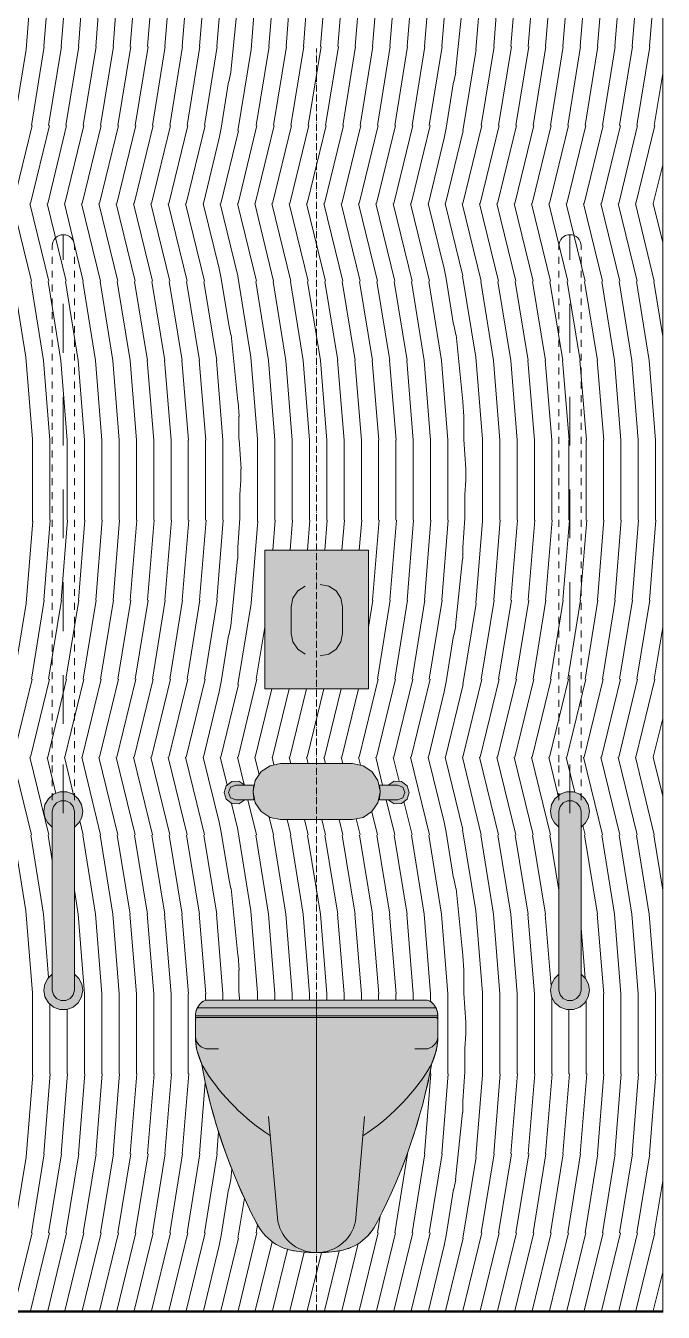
# Model space of a CAD drawing. Header units: millimetres. Extents: x -16902 to 7013, y -1363 to 4149.
# Drawn here: x -8221 to -7299, y -1 to 1858 of the extents above; entities that cross this region are included whole.
import ezdxf

# ---------------------------------------------------------------- set-up
doc = ezdxf.new("R2010")
doc.units = ezdxf.units.MM
doc.linetypes.add('ADSK_Осевая', pattern=[14, 10, -2, 0, -2])
for name, color, linetype, lineweight in [('_Осевая линия_', 7, 'ADSK_Осевая', 20), ('Линии', 7, 'Continuous', 9), ('Перекрытия', 7, 'Continuous', 20), ('Стены', 7, 'Continuous', 20), ('Тонкие линии', 7, 'Continuous', 20), ('Элементы узлов', 7, 'Continuous', 20)]:
    doc.layers.add(name, color=color, linetype=linetype, lineweight=lineweight)

msp = doc.modelspace()

# ---------------------------------------------------------------- hatches: boundary and pattern name
at = {"layer": 'Перекрытия', "lineweight": 9}
h = msp.add_hatch(dxfattribs=at)
h.set_pattern_fill('FP_7', color=256, style=0, pattern_type=2)
h.set_pattern_definition([(45, (-24165.03, 0), (-117.8655, 117.8655), []), (45, (-24086.45, 0), (-117.8655, 117.8655), [])])
h.paths.add_polyline_path([(-8272.7, -1.1), (-7299.5, -1.1), (-7299.5, 0), (-9246, 0), (-9246, -1.1), (-8300.3, -1.1)])
at = {"layer": 'Элементы узлов', "lineweight": 9, "true_color": 0xf5f5f5}
h = msp.add_hatch(dxfattribs=at)
h.set_pattern_fill('FP_13', style=0, pattern_type=2)
h.set_pattern_definition([(76.301, (-23890.027, 0), (325.00784, 1599.998), [97.008, -4020.106]), (78.518, (-23853.4, 175.55), (9e-05, 800.0002), [14.585, -1618.089]), (80.77, (-23864.3, 108.575), (325.00514, 2399.999), [67.852, -3984.616]), (78.518, (-23867.2, 94.28), (9e-05, 800.0002), [14.585, -1618.089]), (84.201, (-23850.5, 189.84), (-0.00284, 800.0003), [97.007, -3119.454]), (95.799, (-23840.03, 513.725), (-324.99073, 2400.00136), [97.007, -3119.454]), (101.482, (-23864.3, 691.42), (-325.0001, 799.9996), [14.585, -1618.089]), (99.23, (-23853.4, 624.45), (-325.00274, 1599.99933), [67.852, -3984.616]), (101.482, (-23850.5, 610.15), (-325.0001, 799.9996), [14.585, -1618.089]), (103.699, (-23867.2, 705.725), (-650.01175, 2399.99654), [97.007, -4020.106]), (76.301, (-23865.027, 0), (325.00784, 1599.998), [107.828, -4009.286]), (76.301, (-24090.027, 0), (325.00784, 1599.998), [115.658, -4001.456]), (76.301, (-24140.027, 0), (325.00784, 1599.998), [115.658, -4001.456]), (76.301, (-23965.027, 0), (325.00784, 1599.998), [115.658, -4001.456]), (76.301, (-23940.027, 0), (325.00784, 1599.998), [115.658, -4001.456]), (76.301, (-23990.027, 0), (325.00784, 1599.998), [115.658, -4001.456]), (76.301, (-23915.027, 0), (325.00784, 1599.998), [115.658, -4001.456]), (76.301, (-24115.027, 0), (325.00784, 1599.998), [115.658, -4001.456]), (76.301, (-24065.027, 0), (325.00784, 1599.998), [115.658, -4001.456]), (76.301, (-24015.027, 0), (325.00784, 1599.998), [115.658, -4001.456]), (76.301, (-24040.027, 0), (325.00784, 1599.998), [115.658, -4001.456]), (76.301, (-24165.027, 0), (325.00784, 1599.998), [115.658, -4001.456]), (80.77, (-23963.505, 112.575), (325.00514, 2399.999), [115.657, -3936.811]), (80.77, (-24013.504, 112.575), (325.00514, 2399.999), [115.657, -3936.811]), (80.77, (-24063.505, 112.575), (325.00514, 2399.999), [115.657, -3936.811]), (80.77, (-24038.505, 112.575), (325.00514, 2399.999), [115.657, -3936.811]), (80.77, (-23913.5, 112.575), (325.00514, 2399.999), [115.657, -3936.811]), (80.77, (-24088.504, 112.575), (325.00514, 2399.999), [115.657, -3936.811]), (80.77, (-23938.505, 112.575), (325.00514, 2399.999), [115.657, -3936.811]), (80.77, (-24113.505, 112.575), (325.00514, 2399.999), [115.657, -3936.811]), (80.77, (-23988.505, 112.575), (325.00514, 2399.999), [115.657, -3936.811]), (80.77, (-24165.027, 104.89), (325.00514, 2399.999), [118.787, -3933.681]), (80.77, (-24138.505, 112.575), (325.00514, 2399.999), [115.657, -3936.811]), (80.77, (-23888.5, 112.575), (325.00514, 2399.999), [115.657, -3936.811]), (85.355, (-23970.737, 226.86), (-0.00162, 799.99966), [115.657, -3897.524]), (85.355, (-23945.737, 226.86), (-0.00162, 799.99966), [115.657, -3897.524]), (85.355, (-24070.737, 226.86), (-0.00162, 799.99966), [115.657, -3897.524]), (85.355, (-24020.737, 226.86), (-0.00162, 799.99966), [115.657, -3897.524]), (90, (-24061.82, 342.18), (-325, 2e-14), [115.657, -684.342]), (90, (-24011.82, 342.18), (-325, 2e-14), [115.657, -684.342]), (90, (-24036.82, 342.18), (-325, 2e-14), [115.657, -684.342]), (103.699, (-23840.027, 695.1), (-650.01175, 2399.99654), [107.827, -4009.286]), (85.355, (-23870.727, 226.86), (-0.00162, 799.99966), [115.657, -3897.524]), (85.355, (-24146.286, 222.19), (-0.00162, 799.99966), [118.787, -3894.394]), (85.355, (-24095.737, 226.86), (-0.00162, 799.99966), [115.657, -3897.524]), (85.355, (-24120.737, 226.86), (-0.00162, 799.99966), [115.657, -3897.524]), (85.355, (-23920.737, 226.86), (-0.00162, 799.99966), [115.657, -3897.524]), (85.355, (-24045.737, 226.86), (-0.00162, 799.99966), [115.657, -3897.524]), (85.355, (-23895.727, 226.86), (-0.00162, 799.99966), [115.657, -3897.524]), (85.355, (-23995.737, 226.86), (-0.00162, 799.99966), [115.657, -3897.524]), (90, (-24111.82, 342.18), (-325, 2e-14), [115.657, -684.342]), (86.127, (-24162.15, 378.75), (-0.00687, 800.00049), [21.3, -4789.69]), (90, (-24162.15, 345.45), (-325, 2e-14), [33.307, -766.693]), (86.127, (-24165.027, 302.925), (-0.00687, 800.00049), [42.6, -4768.39]), (90, (-24165.03, 286.27), (-325, 2e-14), [16.654, -783.346]), (90, (-24136.9, 340.6), (-325, 2e-14), [118.787, -681.213]), (90, (-24086.82, 342.18), (-325, 2e-14), [115.657, -684.342]), (93.873, (-24163.59, 492.475), (-324.96591, 4000.00326), [21.3, -4789.69]), (90, (-24163.6, 459.15), (-325, 2e-14), [33.307, -766.693]), (93.873, (-24160.71, 416.65), (-324.96591, 4000.00326), [42.6, -4768.39]), (90, (-24160.7, 400), (-325, 2e-14), [16.654, -783.346]), (90, (-23986.82, 342.18), (-325, 2e-14), [115.657, -684.342]), (90, (-23886.83, 342.18), (-325, 2e-14), [115.657, -684.342]), (90, (-23911.83, 342.18), (-325, 2e-14), [115.657, -684.342]), (90, (-23936.82, 342.18), (-325, 2e-14), [115.657, -684.342]), (90, (-23961.82, 342.18), (-325, 2e-14), [115.657, -684.342]), (90, (-23861.83, 342.18), (-325, 2e-14), [115.657, -684.342]), (94.645, (-24111.825, 457.825), (-324.9961, 3200.00038), [115.657, -3897.524]), (94.645, (-23861.827, 457.825), (-324.9961, 3200.00038), [115.657, -3897.524]), (94.645, (-24036.824, 457.825), (-324.9961, 3200.00038), [115.657, -3897.524]), (94.645, (-24136.887, 459.4), (-324.9961, 3200.00038), [118.787, -3894.394]), (94.645, (-23886.827, 457.825), (-324.9961, 3200.00038), [115.657, -3897.524]), (94.645, (-24086.824, 457.825), (-324.9961, 3200.00038), [115.657, -3897.524]), (94.645, (-23986.825, 457.825), (-324.9961, 3200.00038), [115.657, -3897.524]), (94.645, (-24011.825, 457.825), (-324.9961, 3200.00038), [115.657, -3897.524]), (94.645, (-24061.825, 457.825), (-324.9961, 3200.00038), [115.657, -3897.524]), (94.645, (-23961.824, 457.825), (-324.9961, 3200.00038), [115.657, -3897.524]), (94.645, (-23911.827, 457.825), (-324.9961, 3200.00038), [115.657, -3897.524]), (94.645, (-23936.825, 457.825), (-324.9961, 3200.00038), [115.657, -3897.524]), (99.23, (-23870.727, 573.15), (-325.00274, 1599.99933), [115.657, -3936.811]), (99.23, (-23970.737, 573.15), (-325.00274, 1599.99933), [115.657, -3936.811]), (99.23, (-23895.727, 573.15), (-325.00274, 1599.99933), [115.657, -3936.811]), (99.23, (-24070.737, 573.15), (-325.00274, 1599.99933), [115.657, -3936.811]), (99.23, (-24095.737, 573.15), (-325.00274, 1599.99933), [115.657, -3936.811]), (99.23, (-24020.737, 573.15), (-325.00274, 1599.99933), [115.657, -3936.811]), (99.23, (-23995.737, 573.15), (-325.00274, 1599.99933), [115.657, -3936.811]), (99.23, (-23945.737, 573.15), (-325.00274, 1599.99933), [115.657, -3936.811]), (99.23, (-24045.737, 573.15), (-325.00274, 1599.99933), [115.657, -3936.811]), (99.23, (-24120.737, 573.15), (-325.00274, 1599.99933), [115.657, -3936.811]), (99.23, (-23920.737, 573.15), (-325.00274, 1599.99933), [115.657, -3936.811]), (99.23, (-24146.286, 577.8), (-325.00274, 1599.99933), [118.787, -3933.681]), (103.699, (-23888.5, 687.425), (-650.01175, 2399.99654), [115.657, -4001.456]), (103.699, (-24138.505, 687.425), (-650.01175, 2399.99654), [115.657, -4001.456]), (103.699, (-23938.505, 687.425), (-650.01175, 2399.99654), [115.657, -4001.456]), (103.699, (-23988.505, 687.425), (-650.01175, 2399.99654), [115.657, -4001.456]), (103.699, (-24063.505, 687.425), (-650.01175, 2399.99654), [115.657, -4001.456]), (103.699, (-24088.504, 687.425), (-650.01175, 2399.99654), [115.657, -4001.456]), (103.699, (-24038.505, 687.425), (-650.01175, 2399.99654), [115.657, -4001.456]), (103.699, (-23913.5, 687.425), (-650.01175, 2399.99654), [115.657, -4001.456]), (103.699, (-24113.505, 687.425), (-650.01175, 2399.99654), [115.657, -4001.456]), (103.699, (-23963.505, 687.425), (-650.01175, 2399.99654), [115.657, -4001.456]), (103.699, (-24013.504, 687.425), (-650.01175, 2399.99654), [115.657, -4001.456])])
h.paths.add_polyline_path([(-7692.4, 0), (-7300.3, 0), (-7300.3, 3240), (-8300.3, 3240), (-8300.3, 800.2), (-8240.4, 800.2), (-8240.4, 738.9), (-8300.3, 738.9), (-8300.3, 0), (-7698.8, 0)])
h.paths.add_polyline_path([(-7800.3, 85.1), (-7814.9, 85.6), (-7829.4, 87.2), (-7842.5, 89.9), (-7854.9, 94.9), (-7862.6, 99.3), (-7870.5, 105.8), (-7877.4, 113.2), (-7883.4, 121.3), (-7888.3, 130.2), (-7901.8, 157.4), (-7914.3, 185.1), (-7925.7, 213.2), (-7936.1, 241.7), (-7945.4, 270.6), (-7953.6, 299.7), (-7960.8, 329.1), (-7966.8, 358.8), (-7973.3, 377.6), (-7974.8, 387.5), (-7975.3, 397.4), (-7974.8, 432.4), (-7973.3, 437.4), (-7970.6, 442), (-7966.8, 446.2), (-7963.9, 448.3), (-7960.8, 449.6), (-7957.3, 450.1), (-7643.1, 450.1), (-7636.7, 448.2), (-7631.6, 444.1), (-7628.5, 439.8), (-7626.4, 435), (-7625.4, 429.8), (-7625.3, 427.2), (-7625.8, 387.5), (-7627.3, 377.6), (-7633.8, 358.8), (-7639.8, 329.1), (-7647, 299.7), (-7655.2, 270.6), (-7664.5, 241.7), (-7674.9, 213.2), (-7686.3, 185.1), (-7698.8, 157.4), (-7714.6, 125.7), (-7720, 117.2), (-7726.5, 109.4), (-7734, 102.5), (-7741.8, 97), (-7749.7, 93), (-7758.1, 89.9), (-7762.4, 88.7), (-7778.4, 86.2), (-7793, 85.2)])
h.paths.add_polyline_path([(-8162.8, 436.5), (-8171.2, 436.5), (-8181.4, 440.7), (-8187.9, 446.1), (-8192.8, 454.6), (-8194.5, 464.2), (-8193, 473.1), (-8188.8, 481.2), (-8182.3, 487.4), (-8182.3, 699.7), (-8188.8, 706), (-8193.1, 714.6), (-8194.5, 722.9), (-8192.8, 732.5), (-8187.9, 741), (-8180.4, 747.3), (-8169.8, 750.7), (-8161.4, 750.7), (-8152.1, 747.2), (-8144.7, 741), (-8139.8, 732.5), (-8138.1, 722.9), (-8139.8, 713.5), (-8143.8, 706), (-8150.3, 699.7), (-8150.3, 487.4), (-8143.8, 481.2), (-8139.6, 473.1), (-8138.1, 464.2), (-8139.8, 454.6), (-8144.7, 446.1), (-8152.2, 439.8), (-8161.4, 436.5)])
h.paths.add_polyline_path([(-7437.8, 436.5), (-7439.2, 436.5), (-7448.5, 439.9), (-7455.9, 446.1), (-7460.8, 454.6), (-7462.5, 464.2), (-7460.8, 473.6), (-7456.8, 481.2), (-7450.3, 487.4), (-7450.3, 699.7), (-7456.8, 706), (-7461, 714), (-7462.5, 722.9), (-7460.8, 732.5), (-7455.9, 741), (-7448.4, 747.3), (-7437.8, 750.7), (-7429.4, 750.7), (-7420.2, 747.3), (-7412.7, 741), (-7407.8, 732.5), (-7406.1, 722.9), (-7407.6, 714), (-7411.8, 706), (-7418.3, 699.7), (-7418.3, 487.4), (-7411.8, 481.2), (-7407.6, 473.1), (-7406.1, 464.2), (-7407.8, 454.6), (-7412.7, 446.1), (-7420.2, 439.8), (-7430.8, 436.5)])
h.paths.add_polyline_path([(-7786.1, 710.7), (-7852.3, 710.7), (-7867.5, 713.7), (-7880.3, 722.3), (-7888.9, 735.1), (-7891.9, 750.3), (-7890.9, 739.3), (-7903.9, 739.3), (-7912.5, 733.6), (-7922.8, 734), (-7931, 740.2), (-7934.1, 750), (-7931, 759.8), (-7922.8, 766), (-7912, 766), (-7903.9, 760.7), (-7890.9, 760.7), (-7890.9, 756.9), (-7888.9, 767.2), (-7880.3, 780.1), (-7867.5, 788.6), (-7852.3, 791.7), (-7748.3, 791.7), (-7733.1, 788.6), (-7720.3, 780.1), (-7711.7, 767.2), (-7708.7, 752.1), (-7709.7, 760.7), (-7696.7, 760.7), (-7688.1, 766.3), (-7677.8, 766), (-7669.6, 759.8), (-7666.5, 750), (-7669.6, 740.2), (-7677.8, 734), (-7688.1, 733.6), (-7696.7, 739.3), (-7709.7, 739.3), (-7709.7, 741.7), (-7709.7, 745.5), (-7711.7, 735.1), (-7720.3, 722.3), (-7733.1, 713.7), (-7748.3, 710.7)])
h.paths.add_polyline_path([(-7725.3, 899.9), (-7875.3, 899.9), (-7875.3, 1099.9), (-7725.3, 1099.9)])
at = {"layer": 'Элементы узлов', "true_color": 0xcccccc}
for points in [[(-7725.3, 899.9), (-7725.3, 1099.9), (-7875.3, 1099.9), (-7875.3, 899.9)], [(-7748.3, 710.7), (-7733.1, 713.7), (-7720.3, 722.3), (-7711.7, 735.1), (-7708.7, 752.1), (-7711.7, 767.2), (-7720.3, 780.1), (-7733.1, 788.6), (-7748.3, 791.7), (-7852.3, 791.7), (-7867.5, 788.6), (-7880.3, 780.1), (-7888.9, 767.2), (-7891.9, 750.3), (-7888.9, 735.1), (-7880.3, 722.3), (-7867.5, 713.7), (-7852.3, 710.7), (-7786.1, 710.7)], [(-7912.5, 733.6), (-7903.9, 739.3), (-7917.1, 739.3), (-7924.7, 742.4), (-7927.8, 750), (-7924.7, 757.5), (-7917.1, 760.7), (-7903.9, 760.7), (-7912.5, 766.3), (-7922.8, 766), (-7931, 759.8), (-7934.1, 750), (-7931, 740.2), (-7922.8, 734), (-7917.1, 733.8)], [(-7688.1, 733.6), (-7677.8, 734), (-7669.6, 740.2), (-7666.6, 750.3), (-7669.6, 759.8), (-7677.8, 766), (-7688.7, 765.9), (-7696.7, 760.7), (-7683.5, 760.7), (-7675.9, 757.5), (-7672.8, 750), (-7675.9, 742.4), (-7683.5, 739.3), (-7696.7, 739.3), (-7691.6, 735.9)], [(-8182.3, 699.7), (-8182.3, 722.9), (-8180.5, 729.6), (-8176, 734.9), (-8169.8, 737.8), (-8162.8, 737.8), (-8156.6, 734.9), (-8152.1, 729.6), (-8150.3, 722.9), (-8150.3, 699.7), (-8143.8, 706), (-8139.6, 714), (-8138.1, 722.9), (-8139.8, 732.5), (-8144.7, 741), (-8152.2, 747.3), (-8162.8, 750.7), (-8171.2, 750.7), (-8180.4, 747.3), (-8187.9, 741), (-8192.8, 732.5), (-8194.5, 722.9), (-8193, 714), (-8188.8, 706)], [(-7917.1, 739.3), (-7890.9, 739.3), (-7890.9, 741.7), (-7891.9, 752.1), (-7890.9, 760.7), (-7917.1, 760.7), (-7924.7, 757.5), (-7927.8, 750), (-7924.7, 742.4), (-7919.3, 740.2)], [(-7683.5, 739.3), (-7675.9, 742.4), (-7672.9, 750.3), (-7675.9, 757.5), (-7683.5, 760.7), (-7709.7, 760.7), (-7708.7, 750.3), (-7709.7, 739.3), (-7688.1, 739.3)], [(-7450.3, 699.7), (-7450.3, 722.9), (-7448.5, 729.6), (-7444, 734.9), (-7437.8, 737.8), (-7430.8, 737.8), (-7424.6, 734.9), (-7420.1, 729.6), (-7418.3, 722.9), (-7418.3, 699.7), (-7411.8, 706), (-7407.5, 714.6), (-7406.1, 722.9), (-7407.8, 732.5), (-7412.7, 741), (-7420.2, 747.3), (-7430.8, 750.7), (-7439.2, 750.7), (-7448.5, 747.2), (-7455.9, 741), (-7460.8, 732.5), (-7462.5, 722.9), (-7460.8, 713.5), (-7456.8, 706), (-7455.3, 704.5)], [(-8169.8, 449.3), (-8162.8, 449.3), (-8156.6, 452.3), (-8152.1, 457.5), (-8150.3, 464.2), (-8150.3, 722.9), (-8152.1, 729.6), (-8156.6, 734.9), (-8162.8, 737.8), (-8169.8, 737.8), (-8176, 734.9), (-8180.5, 729.6), (-8182.3, 722.9), (-8182.3, 464.2), (-8180.4, 457.4), (-8176, 452.3), (-8171.2, 450)], [(-7430.8, 449.3), (-7424.6, 452.3), (-7420.1, 457.5), (-7418.3, 464.2), (-7418.3, 722.9), (-7420.1, 729.6), (-7424.6, 734.9), (-7430.8, 737.8), (-7437.8, 737.8), (-7444, 734.9), (-7448.5, 729.6), (-7450.3, 722.9), (-7450.3, 464.2), (-7448.4, 457.4), (-7444, 452.3), (-7437.8, 449.3)], [(-8169.8, 436.5), (-8161.4, 436.5), (-8152.1, 439.9), (-8144.7, 446.1), (-8139.8, 454.6), (-8138.1, 464.2), (-8139.8, 473.6), (-8143.8, 481.2), (-8150.3, 487.4), (-8150.3, 464.2), (-8152.2, 457.4), (-8156.6, 452.3), (-8162.8, 449.3), (-8169.8, 449.3), (-8176, 452.3), (-8180.5, 457.5), (-8182.3, 464.2), (-8182.3, 487.4), (-8188.8, 481.2), (-8193, 473.1), (-8194.5, 464.2), (-8192.8, 454.6), (-8187.9, 446.1), (-8180.4, 439.8), (-8171.2, 436.5)], [(-7437.8, 436.5), (-7429.4, 436.5), (-7419.2, 440.7), (-7412.7, 446.1), (-7407.8, 454.6), (-7406.1, 464.2), (-7407.6, 473.1), (-7411.8, 481.2), (-7418.3, 487.4), (-7418.3, 464.2), (-7420.2, 457.4), (-7424.6, 452.3), (-7430.8, 449.3), (-7437.8, 449.3), (-7444, 452.3), (-7448.5, 457.5), (-7450.3, 464.2), (-7450.3, 487.4), (-7456.8, 481.2), (-7461, 473.1), (-7462.5, 464.2), (-7460.8, 454.6), (-7455.9, 446.1), (-7448.4, 439.8), (-7439.2, 436.5)]]:
    msp.add_hatch(color=254, dxfattribs=at).paths.add_polyline_path(points)
at = {"layer": 'Элементы узлов', "true_color": 0xf5f5f5}
for points in [[(-7800.3, 85.1), (-7800.3, 450.1), (-7960.8, 449.6), (-7961.5, 449.5), (-7966.8, 446.2), (-7969, 444.1), (-7972.1, 439.8), (-7974.2, 435), (-7975.2, 429.8), (-7975.3, 427.2), (-7974.8, 387.5), (-7973.3, 377.6), (-7966.8, 358.8), (-7960.8, 329.1), (-7953.6, 299.7), (-7945.4, 270.6), (-7936.1, 241.7), (-7925.7, 213.2), (-7914.3, 185.1), (-7901.8, 157.4), (-7886, 125.7), (-7880.6, 117.2), (-7874.1, 109.4), (-7866.6, 102.5), (-7858.8, 97), (-7850.9, 93), (-7838.2, 88.7), (-7822.2, 86.2), (-7807.6, 85.2)], [(-7800.3, 85.1), (-7785.7, 85.6), (-7771.2, 87.2), (-7758.1, 89.9), (-7749.7, 93), (-7741.8, 97), (-7734, 102.5), (-7726.5, 109.4), (-7720, 117.2), (-7714.6, 125.7), (-7698.8, 157.4), (-7686.3, 185.1), (-7674.9, 213.2), (-7664.5, 241.7), (-7655.2, 270.6), (-7647, 299.7), (-7639.8, 329.1), (-7633.8, 358.8), (-7627.3, 377.6), (-7625.8, 387.5), (-7625.3, 397.4), (-7625.8, 432.4), (-7627.3, 437.4), (-7630, 442), (-7633.8, 446.2), (-7637.9, 449), (-7643.3, 450.1), (-7800.3, 450.1), (-7800.3, 89.9)]]:
    msp.add_hatch(color=7, dxfattribs=at).paths.add_polyline_path(points)

# ---------------------------------------------------------------- linework, layer by layer
at = {"layer": '_Осевая линия_'}
msp.add_line((-7800.3, 0.1), (-7800.3, 1825.1), dxfattribs=at)
at = {"layer": 'Линии', "lineweight": 20}
for p, q in [((-8166.3, 1519.4), (-8166.3, 1555.9)), ((-7434.3, 1519.4), (-7434.3, 1555.9)), ((-8182.3, 1539.9), (-8182.3, 1533.9)), ((-8150.3, 1539.9), (-8150.3, 1533.9)), ((-7450.3, 1539.9), (-7450.3, 1533.9)), ((-7418.3, 1539.9), (-7418.3, 1533.9)), ((-8182.3, 1523.9), (-8182.3, 1513.9)), ((-8150.3, 1513.9), (-8150.3, 1523.9)), ((-7450.3, 1513.9), (-7450.3, 1523.9)), ((-7418.3, 1523.9), (-7418.3, 1513.9)), ((-8182.3, 1503.9), (-8182.3, 1493.9)), ((-8150.3, 1493.9), (-8150.3, 1503.9)), ((-7450.3, 1493.9), (-7450.3, 1503.9)), ((-7418.3, 1503.9), (-7418.3, 1493.9)), ((-8182.3, 1483.9), (-8182.3, 1473.9)), ((-8150.3, 1473.9), (-8150.3, 1483.9)), ((-7450.3, 1473.9), (-7450.3, 1483.9)), ((-7418.3, 1483.9), (-7418.3, 1473.9)), ((-8182.3, 1463.9), (-8182.3, 1453.9)), ((-8166.3, 1385.3), (-8166.3, 1455.9)), ((-8150.3, 1453.9), (-8150.3, 1463.9)), ((-7450.3, 1453.9), (-7450.3, 1463.9)), ((-7434.3, 1385.3), (-7434.3, 1455.9)), ((-7418.3, 1463.9), (-7418.3, 1453.9)), ((-8182.3, 1443.9), (-8182.3, 1433.9)), ((-8150.3, 1433.9), (-8150.3, 1443.9)), ((-7450.3, 1433.9), (-7450.3, 1443.9)), ((-7418.3, 1443.9), (-7418.3, 1433.9)), ((-8182.3, 1423.9), (-8182.3, 1413.9)), ((-8150.3, 1413.9), (-8150.3, 1423.9)), ((-7450.3, 1413.9), (-7450.3, 1423.9)), ((-7418.3, 1423.9), (-7418.3, 1413.9)), ((-8182.3, 1403.9), (-8182.3, 1393.9)), ((-8150.3, 1393.9), (-8150.3, 1403.9)), ((-7450.3, 1393.9), (-7450.3, 1403.9)), ((-7418.3, 1403.9), (-7418.3, 1393.9)), ((-8182.3, 1383.9), (-8182.3, 1373.9)), ((-8150.3, 1373.9), (-8150.3, 1383.9)), ((-7450.3, 1373.9), (-7450.3, 1383.9)), ((-7418.3, 1383.9), (-7418.3, 1373.9)), ((-8182.3, 1363.9), (-8182.3, 1353.9)), ((-8150.3, 1353.9), (-8150.3, 1363.9)), ((-7450.3, 1353.9), (-7450.3, 1363.9)), ((-7418.3, 1363.9), (-7418.3, 1353.9)), ((-8182.3, 1343.9), (-8182.3, 1333.9)), ((-8150.3, 1333.9), (-8150.3, 1343.9)), ((-7450.3, 1333.9), (-7450.3, 1343.9)), ((-7418.3, 1343.9), (-7418.3, 1333.9)), ((-8182.3, 1323.9), (-8182.3, 1313.9)), ((-8166.3, 1251.2), (-8166.3, 1321.8)), ((-8150.3, 1313.9), (-8150.3, 1323.9)), ((-7450.3, 1313.9), (-7450.3, 1323.9)), ((-7434.3, 1251.2), (-7434.3, 1321.8)), ((-7418.3, 1323.9), (-7418.3, 1313.9)), ((-8182.3, 1303.9), (-8182.3, 1293.9)), ((-8150.3, 1293.9), (-8150.3, 1303.9)), ((-7450.3, 1293.9), (-7450.3, 1303.9)), ((-7418.3, 1303.9), (-7418.3, 1293.9)), ((-8182.3, 1283.9), (-8182.3, 1273.9)), ((-8150.3, 1273.9), (-8150.3, 1283.9)), ((-7450.3, 1273.9), (-7450.3, 1283.9)), ((-7418.3, 1283.9), (-7418.3, 1273.9)), ((-8182.3, 1263.9), (-8182.3, 1253.9)), ((-8150.3, 1253.9), (-8150.3, 1263.9)), ((-7450.3, 1253.9), (-7450.3, 1263.9)), ((-7418.3, 1263.9), (-7418.3, 1253.9)), ((-8182.3, 1243.9), (-8182.3, 1233.9)), ((-8150.3, 1233.9), (-8150.3, 1243.9)), ((-7450.3, 1233.9), (-7450.3, 1243.9)), ((-7418.3, 1243.9), (-7418.3, 1233.9)), ((-8182.3, 1223.9), (-8182.3, 1213.9)), ((-8150.3, 1213.9), (-8150.3, 1223.9)), ((-7450.3, 1213.9), (-7450.3, 1223.9)), ((-7418.3, 1223.9), (-7418.3, 1213.9)), ((-8182.3, 1203.9), (-8182.3, 1193.9)), ((-8150.3, 1193.9), (-8150.3, 1203.9)), ((-7450.3, 1193.9), (-7450.3, 1203.9)), ((-7418.3, 1203.9), (-7418.3, 1193.9)), ((-8182.3, 1183.9), (-8182.3, 1173.9)), ((-8166.3, 1117.2), (-8166.3, 1187.7)), ((-8150.3, 1173.9), (-8150.3, 1183.9)), ((-7450.3, 1173.9), (-7450.3, 1183.9)), ((-7434.3, 1117.2), (-7434.3, 1187.7)), ((-7418.3, 1183.9), (-7418.3, 1173.9)), ((-8182.3, 1163.9), (-8182.3, 1153.9)), ((-8150.3, 1153.9), (-8150.3, 1163.9)), ((-7450.3, 1153.9), (-7450.3, 1163.9)), ((-7418.3, 1163.9), (-7418.3, 1153.9)), ((-8182.3, 1143.9), (-8182.3, 1133.9)), ((-8150.3, 1133.9), (-8150.3, 1143.9)), ((-7450.3, 1133.9), (-7450.3, 1143.9)), ((-7418.3, 1143.9), (-7418.3, 1133.9)), ((-8182.3, 1123.9), (-8182.3, 1113.9)), ((-8150.3, 1113.9), (-8150.3, 1123.9)), ((-7450.3, 1113.9), (-7450.3, 1123.9)), ((-7418.3, 1123.9), (-7418.3, 1113.9)), ((-8182.3, 1103.9), (-8182.3, 1093.9)), ((-8150.3, 1093.9), (-8150.3, 1103.9)), ((-7875.3, 1099.9), (-7725.3, 1099.9)), ((-7875.3, 899.9), (-7875.3, 1099.9)), ((-7725.3, 1099.9), (-7725.3, 899.9)), ((-7450.3, 1093.9), (-7450.3, 1103.9)), ((-7418.3, 1103.9), (-7418.3, 1093.9)), ((-8182.3, 1083.9), (-8182.3, 1073.9)), ((-8150.3, 1073.9), (-8150.3, 1083.9)), ((-7450.3, 1073.9), (-7450.3, 1083.9)), ((-7418.3, 1083.9), (-7418.3, 1073.9)), ((-8182.3, 1063.9), (-8182.3, 1053.9)), ((-8150.3, 1053.9), (-8150.3, 1063.9)), ((-7450.3, 1053.9), (-7450.3, 1063.9)), ((-7418.3, 1063.9), (-7418.3, 1053.9)), ((-8182.3, 1043.9), (-8182.3, 1033.9)), ((-8166.3, 983.1), (-8166.3, 1053.7)), ((-8150.3, 1033.9), (-8150.3, 1043.9)), ((-7827.4, 1041.1), (-7834.5, 1030.6)), ((-7816.9, 1048.2), (-7827.4, 1041.1)), ((-7782.9, 1048.2), (-7795.3, 1050.6)), ((-7772.3, 1041.1), (-7782.9, 1048.2)), ((-7765.3, 1030.6), (-7772.3, 1041.1)), ((-7450.3, 1033.9), (-7450.3, 1043.9)), ((-7434.3, 983.1), (-7434.3, 1053.7)), ((-7418.3, 1043.9), (-7418.3, 1033.9)), ((-8182.3, 1023.9), (-8182.3, 1013.9)), ((-8150.3, 1013.9), (-8150.3, 1023.9)), ((-7834.5, 1030.6), (-7837, 1018.1)), ((-7762.8, 1018.1), (-7765.3, 1030.6)), ((-7450.3, 1013.9), (-7450.3, 1023.9)), ((-7418.3, 1023.9), (-7418.3, 1013.9)), ((-8182.3, 1003.9), (-8182.3, 993.9)), ((-8150.3, 993.9), (-8150.3, 1003.9)), ((-7837, 1018.1), (-7837, 979.8)), ((-7762.8, 979.8), (-7762.8, 1018.1)), ((-7450.3, 993.9), (-7450.3, 1003.9)), ((-7418.3, 1003.9), (-7418.3, 993.9)), ((-8182.3, 983.9), (-8182.3, 973.9)), ((-8150.3, 973.9), (-8150.3, 983.9)), ((-7837, 979.8), (-7834.5, 967.4)), ((-7834.5, 967.4), (-7827.4, 956.8)), ((-7772.3, 956.8), (-7765.3, 967.4)), ((-7765.3, 967.4), (-7762.8, 979.8)), ((-7450.3, 973.9), (-7450.3, 983.9)), ((-7418.3, 983.9), (-7418.3, 973.9)), ((-8182.3, 963.9), (-8182.3, 953.9)), ((-8150.3, 953.9), (-8150.3, 963.9)), ((-7827.4, 956.8), (-7816.9, 949.8)), ((-7795.3, 947.3), (-7782.9, 949.8)), ((-7782.9, 949.8), (-7772.3, 956.8)), ((-7450.3, 953.9), (-7450.3, 963.9)), ((-7418.3, 963.9), (-7418.3, 953.9)), ((-8182.3, 943.9), (-8182.3, 933.9)), ((-8150.3, 933.9), (-8150.3, 943.9)), ((-7450.3, 933.9), (-7450.3, 943.9)), ((-7418.3, 943.9), (-7418.3, 933.9)), ((-8182.3, 923.9), (-8182.3, 913.9)), ((-8166.3, 849.1), (-8166.3, 919.6)), ((-8150.3, 913.9), (-8150.3, 923.9)), ((-7450.3, 913.9), (-7450.3, 923.9)), ((-7434.3, 849.1), (-7434.3, 919.6)), ((-7418.3, 923.9), (-7418.3, 913.9)), ((-8182.3, 903.9), (-8182.3, 893.9)), ((-8150.3, 893.9), (-8150.3, 903.9)), ((-7725.3, 899.9), (-7875.3, 899.9)), ((-7450.3, 893.9), (-7450.3, 903.9)), ((-7418.3, 903.9), (-7418.3, 893.9)), ((-8182.3, 883.9), (-8182.3, 873.9)), ((-8150.3, 873.9), (-8150.3, 883.9)), ((-7450.3, 873.9), (-7450.3, 883.9)), ((-7418.3, 883.9), (-7418.3, 873.9)), ((-8182.3, 863.9), (-8182.3, 853.9)), ((-8150.3, 853.9), (-8150.3, 863.9)), ((-7450.3, 853.9), (-7450.3, 863.9)), ((-7418.3, 863.9), (-7418.3, 853.9)), ((-8182.3, 843.9), (-8182.3, 833.9)), ((-8150.3, 833.9), (-8150.3, 843.9)), ((-7450.3, 833.9), (-7450.3, 843.9)), ((-7418.3, 843.9), (-7418.3, 833.9)), ((-8182.3, 823.9), (-8182.3, 813.9)), ((-8150.3, 813.9), (-8150.3, 823.9)), ((-7450.3, 813.9), (-7450.3, 823.9)), ((-7418.3, 823.9), (-7418.3, 813.9)), ((-8182.3, 803.9), (-8182.3, 793.9)), ((-8150.3, 793.9), (-8150.3, 803.9)), ((-7450.3, 793.9), (-7450.3, 803.9)), ((-7418.3, 803.9), (-7418.3, 793.9)), ((-8182.3, 788.9), (-8182.3, 778.9)), ((-8166.3, 720), (-8166.3, 790.6)), ((-8150.3, 778.9), (-8150.3, 788.9)), ((-7867.5, 788.6), (-7880.3, 780.1)), ((-7852.3, 791.7), (-7867.5, 788.6)), ((-7748.3, 791.7), (-7852.3, 791.7)), ((-7733.1, 788.6), (-7748.3, 791.7)), ((-7720.3, 780.1), (-7733.1, 788.6)), ((-7450.3, 778.9), (-7450.3, 788.9)), ((-7434.3, 720), (-7434.3, 790.6)), ((-7418.3, 788.9), (-7418.3, 778.9)), ((-8182.3, 768.9), (-8182.3, 758.9)), ((-8150.3, 758.9), (-8150.3, 768.9)), ((-7931, 759.8), (-7922.8, 766)), ((-7922.8, 766), (-7912.5, 766.3)), ((-7912.5, 766.3), (-7903.9, 760.7)), ((-7888.9, 767.2), (-7891.9, 752.1)), ((-7880.3, 780.1), (-7888.9, 767.2)), ((-7711.7, 767.2), (-7720.3, 780.1)), ((-7708.7, 752.1), (-7711.7, 767.2)), ((-7688.1, 766.3), (-7696.7, 760.7)), ((-7677.8, 766), (-7688.1, 766.3)), ((-7669.6, 759.8), (-7677.8, 766)), ((-7450.3, 758.9), (-7450.3, 768.9)), ((-7418.3, 768.9), (-7418.3, 758.9)), ((-8180.4, 747.3), (-8187.9, 741)), ((-8182.3, 748.9), (-8182.3, 738.9)), ((-8171.2, 750.7), (-8180.4, 747.3)), ((-8161.4, 750.7), (-8171.2, 750.7)), ((-8152.2, 747.3), (-8161.4, 750.7)), ((-8144.7, 741), (-8152.2, 747.3)), ((-8150.3, 738.9), (-8150.3, 748.9)), ((-7934.1, 750), (-7931, 759.8)), ((-7931, 740.2), (-7934.1, 750)), ((-7927.8, 750), (-7924.7, 757.5)), ((-7924.7, 757.5), (-7927.8, 750)), ((-7924.7, 742.4), (-7927.8, 750)), ((-7927.8, 750), (-7924.7, 742.4)), ((-7924.7, 757.5), (-7917.1, 760.7)), ((-7917.1, 760.7), (-7924.7, 757.5)), ((-7917.1, 760.7), (-7890.9, 760.7)), ((-7903.9, 760.7), (-7917.1, 760.7)), ((-7890.9, 760.7), (-7891.9, 752.1)), ((-7891.9, 752.1), (-7891.9, 750.3)), ((-7891.9, 752.1), (-7891.9, 750.3)), ((-7891.9, 750.3), (-7888.9, 735.1)), ((-7891.9, 750.3), (-7890.9, 741.7)), ((-7711.7, 735.1), (-7708.7, 750.3)), ((-7683.5, 760.7), (-7709.7, 760.7)), ((-7709.7, 760.7), (-7708.7, 752.1)), ((-7708.7, 750.3), (-7709.7, 741.7)), ((-7708.7, 750.3), (-7708.7, 752.1)), ((-7708.7, 752.1), (-7708.7, 750.3)), ((-7696.7, 760.7), (-7683.5, 760.7)), ((-7675.9, 757.5), (-7683.5, 760.7)), ((-7683.5, 760.7), (-7675.9, 757.5)), ((-7672.8, 750), (-7675.9, 757.5)), ((-7675.9, 757.5), (-7672.8, 750)), ((-7675.9, 742.4), (-7672.8, 750)), ((-7672.8, 750), (-7675.9, 742.4)), ((-7666.5, 750), (-7669.6, 759.8)), ((-7669.6, 740.2), (-7666.5, 750)), ((-7455.9, 741), (-7448.4, 747.3)), ((-7450.3, 738.9), (-7450.3, 748.9)), ((-7448.4, 747.3), (-7439.2, 750.7)), ((-7439.2, 750.7), (-7429.4, 750.7)), ((-7429.4, 750.7), (-7420.2, 747.3)), ((-7420.2, 747.3), (-7412.7, 741)), ((-7418.3, 748.9), (-7418.3, 738.9)), ((-8192.8, 732.5), (-8194.5, 722.9)), ((-8187.9, 741), (-8192.8, 732.5)), ((-8182.3, 722.9), (-8180.5, 729.6)), ((-8180.5, 729.6), (-8176, 734.9)), ((-8176, 734.9), (-8169.8, 737.8)), ((-8169.8, 737.8), (-8162.8, 737.8)), ((-8162.8, 737.8), (-8156.6, 734.9)), ((-8156.6, 734.9), (-8152.1, 729.6)), ((-8152.1, 729.6), (-8150.3, 722.9)), ((-8139.8, 732.5), (-8144.7, 741)), ((-8138.1, 722.9), (-8139.8, 732.5)), ((-7922.8, 734), (-7931, 740.2)), ((-7917.1, 739.3), (-7924.7, 742.4)), ((-7924.7, 742.4), (-7917.1, 739.3)), ((-7912.5, 733.6), (-7922.8, 734)), ((-7890.9, 739.3), (-7917.1, 739.3)), ((-7917.1, 739.3), (-7903.9, 739.3)), ((-7903.9, 739.3), (-7912.5, 733.6)), ((-7890.9, 741.7), (-7890.9, 739.3)), ((-7888.9, 735.1), (-7880.3, 722.3)), ((-7720.3, 722.3), (-7711.7, 735.1)), ((-7709.7, 741.7), (-7709.7, 739.3)), ((-7709.7, 739.3), (-7683.5, 739.3)), ((-7683.5, 739.3), (-7696.7, 739.3)), ((-7696.7, 739.3), (-7688.1, 733.6)), ((-7688.1, 733.6), (-7677.8, 734)), ((-7683.5, 739.3), (-7675.9, 742.4)), ((-7675.9, 742.4), (-7683.5, 739.3)), ((-7677.8, 734), (-7669.6, 740.2)), ((-7462.5, 722.9), (-7460.8, 732.5)), ((-7460.8, 732.5), (-7455.9, 741)), ((-7448.5, 729.6), (-7450.3, 722.9)), ((-7444, 734.9), (-7448.5, 729.6)), ((-7437.8, 737.8), (-7444, 734.9)), ((-7430.8, 737.8), (-7437.8, 737.8)), ((-7424.6, 734.9), (-7430.8, 737.8)), ((-7420.1, 729.6), (-7424.6, 734.9)), ((-7418.3, 722.9), (-7420.1, 729.6)), ((-7412.7, 741), (-7407.8, 732.5)), ((-7407.8, 732.5), (-7406.1, 722.9)), ((-8194.5, 722.9), (-8193, 714)), ((-8193, 714), (-8188.8, 706)), ((-8182.3, 699.7), (-8182.3, 722.9)), ((-8182.3, 699.3), (-8182.3, 709.3)), ((-8150.3, 722.9), (-8150.3, 699.7)), ((-8150.3, 709.3), (-8150.3, 699.3)), ((-8143.8, 706), (-8139.6, 714)), ((-8139.6, 714), (-8138.1, 722.9)), ((-7880.3, 722.3), (-7867.5, 713.7)), ((-7867.5, 713.7), (-7852.3, 710.7)), ((-7852.3, 710.7), (-7748.3, 710.7)), ((-7748.3, 710.7), (-7733.1, 713.7)), ((-7733.1, 713.7), (-7720.3, 722.3)), ((-7461, 714), (-7462.5, 722.9)), ((-7456.8, 706), (-7461, 714)), ((-7450.3, 722.9), (-7450.3, 699.7)), ((-7450.3, 709.3), (-7450.3, 699.3)), ((-7418.3, 699.7), (-7418.3, 722.9)), ((-7418.3, 699.3), (-7418.3, 709.3)), ((-7407.6, 714), (-7411.8, 706)), ((-7406.1, 722.9), (-7407.6, 714)), ((-8188.8, 706), (-8182.3, 699.7)), ((-8182.3, 679.3), (-8182.3, 689.3)), ((-8150.3, 699.7), (-8143.8, 706)), ((-8150.3, 689.3), (-8150.3, 679.3)), ((-7450.3, 699.7), (-7456.8, 706)), ((-7450.3, 689.3), (-7450.3, 679.3)), ((-7411.8, 706), (-7418.3, 699.7)), ((-7418.3, 679.3), (-7418.3, 689.3)), ((-8182.3, 659.3), (-8182.3, 669.3)), ((-8150.3, 669.3), (-8150.3, 659.3)), ((-7450.3, 669.3), (-7450.3, 659.3)), ((-7418.3, 659.3), (-7418.3, 669.3)), ((-8182.3, 639.3), (-8182.3, 649.3)), ((-8150.3, 649.3), (-8150.3, 639.3)), ((-7450.3, 649.3), (-7450.3, 639.3)), ((-7418.3, 639.3), (-7418.3, 649.3)), ((-8182.3, 619.3), (-8182.3, 629.3)), ((-8150.3, 629.3), (-8150.3, 619.3)), ((-7450.3, 629.3), (-7450.3, 619.3)), ((-7418.3, 619.3), (-7418.3, 629.3)), ((-8182.3, 599.3), (-8182.3, 609.3)), ((-8150.3, 609.3), (-8150.3, 599.3)), ((-7450.3, 609.3), (-7450.3, 599.3)), ((-7418.3, 599.3), (-7418.3, 609.3)), ((-8182.3, 579.3), (-8182.3, 589.3)), ((-8150.3, 589.3), (-8150.3, 579.3)), ((-7450.3, 589.3), (-7450.3, 579.3)), ((-7418.3, 579.3), (-7418.3, 589.3)), ((-8182.3, 559.3), (-8182.3, 569.3)), ((-7418.3, 559.3), (-7418.3, 569.3)), ((-8182.3, 539.3), (-8182.3, 549.3)), ((-7418.3, 539.3), (-7418.3, 549.3)), ((-8182.3, 519.3), (-8182.3, 529.3)), ((-7418.3, 519.3), (-7418.3, 529.3)), ((-8182.3, 499.3), (-8182.3, 509.3)), ((-8150.3, 513.5), (-8150.3, 507.7)), ((-8150.3, 512.4), (-8150.3, 502.4)), ((-8150.3, 509.3), (-8150.3, 499.3)), ((-7450.3, 513.5), (-7450.3, 507.7)), ((-7450.3, 512.4), (-7450.3, 502.4)), ((-7450.3, 509.3), (-7450.3, 499.3)), ((-7418.3, 499.3), (-7418.3, 509.3)), ((-8188.8, 481.2), (-8182.3, 487.4)), ((-8182.3, 487.4), (-8182.3, 464.2)), ((-8150.3, 464.2), (-8150.3, 487.4)), ((-8150.3, 487.4), (-8143.8, 481.2)), ((-7450.3, 487.4), (-7456.8, 481.2)), ((-7450.3, 464.2), (-7450.3, 487.4)), ((-7411.8, 481.2), (-7418.3, 487.4)), ((-7418.3, 487.4), (-7418.3, 464.2)), ((-8194.5, 464.2), (-8193, 473.1)), ((-8193, 473.1), (-8188.8, 481.2)), ((-8143.8, 481.2), (-8139.6, 473.1)), ((-8139.6, 473.1), (-8138.1, 464.2)), ((-7461, 473.1), (-7462.5, 464.2)), ((-7456.8, 481.2), (-7461, 473.1)), ((-7407.6, 473.1), (-7411.8, 481.2)), ((-7406.1, 464.2), (-7407.6, 473.1)), ((-8192.8, 454.6), (-8194.5, 464.2)), ((-8187.9, 446.1), (-8192.8, 454.6)), ((-8182.3, 464.2), (-8180.5, 457.5)), ((-8180.5, 457.5), (-8176, 452.3)), ((-8176, 452.3), (-8169.8, 449.3)), ((-8169.8, 449.3), (-8162.8, 449.3)), ((-8162.8, 449.3), (-8156.6, 452.3)), ((-8156.6, 452.3), (-8152.1, 457.5)), ((-8152.1, 457.5), (-8150.3, 464.2)), ((-8139.8, 454.6), (-8144.7, 446.1)), ((-8138.1, 464.2), (-8139.8, 454.6)), ((-7957.5, 450.1), (-7643.1, 450.1)), ((-7462.5, 464.2), (-7460.8, 454.6)), ((-7460.8, 454.6), (-7455.9, 446.1)), ((-7448.5, 457.5), (-7450.3, 464.2)), ((-7444, 452.3), (-7448.5, 457.5)), ((-7437.8, 449.3), (-7444, 452.3)), ((-7430.8, 449.3), (-7437.8, 449.3)), ((-7424.6, 452.3), (-7430.8, 449.3)), ((-7420.1, 457.5), (-7424.6, 452.3)), ((-7418.3, 464.2), (-7420.1, 457.5)), ((-7412.7, 446.1), (-7407.8, 454.6)), ((-7407.8, 454.6), (-7406.1, 464.2)), ((-8180.4, 439.8), (-8187.9, 446.1)), ((-8171.2, 436.5), (-8180.4, 439.8)), ((-8161.4, 436.5), (-8171.2, 436.5)), ((-8152.2, 439.8), (-8161.4, 436.5)), ((-8144.7, 446.1), (-8152.2, 439.8)), ((-7972.7, 438.6), (-7627.9, 438.6)), ((-7455.9, 446.1), (-7448.4, 439.8)), ((-7448.4, 439.8), (-7439.2, 436.5)), ((-7439.2, 436.5), (-7429.4, 436.5)), ((-7429.4, 436.5), (-7420.2, 439.8)), ((-7420.2, 439.8), (-7412.7, 446.1)), ((-7975.3, 397.4), (-7975.3, 427.2)), ((-7975.3, 427.2), (-7625.3, 427.2)), ((-7972.6, 424.9), (-7628.1, 424.9)), ((-7625.3, 427.2), (-7625.3, 397.4)), ((-7956.7, 379.4), (-7942.3, 379.4)), ((-7643.9, 379.4), (-7658.3, 379.4)), ((-7869.6, 281.7), (-7857, 135.6)), ((-7731.1, 281.7), (-7743.6, 135.6))]:
    msp.add_line(p, q, dxfattribs=at)
at = {"layer": 'Линии'}
for p, q in [((-8166.3, 1119), (-8166.3, 1155.2)), ((-7434.3, 1119), (-7434.3, 1155.2))]:
    msp.add_line(p, q, dxfattribs=at)
at = {"layer": 'Линии', "lineweight": 20}
for centre, radius, start, end in [((-8166.3, 1539.9), 16, 0, 180), ((-7434.3, 1539.9), 16, 0, 180), ((-7957.6, 436.9), 13.2, 89.8629, 136.1576), ((-7643, 436.9), 13.2, 43.8214, 90.0717), ((-7950.6, 427.6), 24.7, 131.8279, 179.7947), ((-7650, 427.6), 24.7, 0.2053, 48.1721), ((-7886.9, 396.6), 88.4, 180.0364, 213.0387), ((-7713.9, 396.6), 88.6, 326.9934, 359.9315), ((-7159.1, 508.3), 821.4, 190.4911, 207.4116), ((-8442.7, 508.8), 822.7, 332.6017, 349.4969), ((-7695.4, 518.2), 315.3, 212.6053, 236.9914), ((-7905.3, 518.4), 315.5, 303.0139, 327.3856), ((-7815.4, 164.9), 80.7, 205.4695, 234.2658), ((-7785.3, 165.1), 81, 305.7493, 334.4715), ((-7820.3, 163.3), 76.7, 236.5212, 263.1412), ((-7780.3, 163.2), 76.5, 276.9425, 303.5136), ((-7800.3, 287.6), 202.5, 261.7411, 270.0094), ((-7800.3, 288.6), 203.5, 270.0054, 279.8668)]:
    msp.add_arc(centre, radius, start, end, dxfattribs=at)
for points in [[(-7975.3, 422.2), (-7975.3, 423.7), (-7974.1, 424.9), (-7972.6, 424.9)], [(-7628.1, 424.9), (-7626.5, 424.9), (-7625.3, 423.7), (-7625.3, 422.2)], [(-7956.7, 379.4), (-7967, 379.4), (-7975.3, 387.4), (-7975.3, 397.4)], [(-7625.3, 397.4), (-7625.3, 387.4), (-7633.6, 379.4), (-7643.9, 379.4)], [(-7800.3, 85.1), (-7829.9, 85.1), (-7854.6, 107), (-7857, 135.6)], [(-7743.6, 135.6), (-7746, 107), (-7770.7, 85.1), (-7800.3, 85.1)]]:
    msp.add_open_spline(points, degree=3, dxfattribs=at)
at = {"layer": 'Перекрытия', "lineweight": 50}
msp.add_line((-7299.5, 0), (-9246, 0), dxfattribs=at)
at = {"layer": 'Стены'}
msp.add_line((-7300.3, 3240.1), (-7300.3, 0), dxfattribs=at)
at = {"layer": 'Тонкие линии'}
for p, q in [((-7867.5, 788.6), (-7880.3, 780.1)), ((-7852.3, 791.7), (-7867.5, 788.6)), ((-7748.3, 791.7), (-7852.3, 791.7)), ((-7733.1, 788.6), (-7748.3, 791.7)), ((-7720.3, 780.1), (-7733.1, 788.6)), ((-7922.8, 766), (-7931, 759.8)), ((-7912.5, 766.3), (-7922.8, 766)), ((-7903.9, 760.7), (-7912.5, 766.3)), ((-7888.9, 767.2), (-7891.9, 752.1)), ((-7880.3, 780.1), (-7888.9, 767.2)), ((-7711.7, 767.2), (-7720.3, 780.1)), ((-7708.7, 752.1), (-7711.7, 767.2)), ((-7688.1, 766.3), (-7696.7, 760.7)), ((-7677.8, 766), (-7688.1, 766.3)), ((-7669.6, 759.8), (-7677.8, 766)), ((-8180.4, 747.3), (-8187.9, 741)), ((-8171.2, 750.7), (-8180.4, 747.3)), ((-8161.4, 750.7), (-8171.2, 750.7)), ((-8152.2, 747.3), (-8161.4, 750.7)), ((-8144.7, 741), (-8152.2, 747.3)), ((-7931, 759.8), (-7934.1, 750)), ((-7934.1, 750), (-7931, 740.2)), ((-7927.8, 750), (-7924.7, 757.5)), ((-7924.7, 742.4), (-7927.8, 750)), ((-7924.7, 757.5), (-7917.1, 760.7)), ((-7917.1, 760.7), (-7903.9, 760.7)), ((-7890.9, 760.7), (-7903.9, 760.7)), ((-7891.9, 752.1), (-7890.9, 760.7)), ((-7891.9, 750.3), (-7891.9, 752.1)), ((-7891.9, 750.3), (-7888.9, 735.1)), ((-7890.9, 741.7), (-7891.9, 750.3)), ((-7711.7, 735.1), (-7708.7, 750.3)), ((-7696.7, 760.7), (-7709.7, 760.7)), ((-7709.7, 760.7), (-7708.7, 752.1)), ((-7708.7, 750.3), (-7709.7, 741.7)), ((-7708.7, 752.1), (-7708.7, 750.3)), ((-7696.7, 760.7), (-7683.5, 760.7)), ((-7683.5, 760.7), (-7675.9, 757.5)), ((-7675.9, 757.5), (-7672.8, 750)), ((-7672.8, 750), (-7675.9, 742.4)), ((-7666.5, 750), (-7669.6, 759.8)), ((-7669.6, 740.2), (-7666.5, 750)), ((-7455.9, 741), (-7448.4, 747.3)), ((-7448.4, 747.3), (-7439.2, 750.7)), ((-7439.2, 750.7), (-7429.4, 750.7)), ((-7429.4, 750.7), (-7420.2, 747.3)), ((-7420.2, 747.3), (-7412.7, 741)), ((-8192.8, 732.5), (-8194.5, 722.9)), ((-8187.9, 741), (-8192.8, 732.5)), ((-8182.3, 722.9), (-8180.5, 729.6)), ((-8180.5, 729.6), (-8176, 734.9)), ((-8176, 734.9), (-8169.8, 737.8)), ((-8169.8, 737.8), (-8162.8, 737.8)), ((-8162.8, 737.8), (-8156.6, 734.9)), ((-8156.6, 734.9), (-8152.1, 729.6)), ((-8152.1, 729.6), (-8150.3, 722.9)), ((-8139.8, 732.5), (-8144.7, 741)), ((-8138.1, 722.9), (-8139.8, 732.5)), ((-7931, 740.2), (-7922.8, 734)), ((-7917.1, 739.3), (-7924.7, 742.4)), ((-7922.8, 734), (-7912.5, 733.6)), ((-7903.9, 739.3), (-7917.1, 739.3)), ((-7912.5, 733.6), (-7903.9, 739.3)), ((-7903.9, 739.3), (-7890.9, 739.3)), ((-7890.9, 739.3), (-7890.9, 741.7)), ((-7888.9, 735.1), (-7880.3, 722.3)), ((-7720.3, 722.3), (-7711.7, 735.1)), ((-7709.7, 741.7), (-7709.7, 739.3)), ((-7709.7, 739.3), (-7696.7, 739.3)), ((-7696.7, 739.3), (-7688.1, 733.6)), ((-7683.5, 739.3), (-7696.7, 739.3)), ((-7688.1, 733.6), (-7677.8, 734)), ((-7675.9, 742.4), (-7683.5, 739.3)), ((-7677.8, 734), (-7669.6, 740.2)), ((-7462.5, 722.9), (-7460.8, 732.5)), ((-7460.8, 732.5), (-7455.9, 741)), ((-7448.5, 729.6), (-7450.3, 722.9)), ((-7444, 734.9), (-7448.5, 729.6)), ((-7437.8, 737.8), (-7444, 734.9)), ((-7430.8, 737.8), (-7437.8, 737.8)), ((-7424.6, 734.9), (-7430.8, 737.8)), ((-7420.1, 729.6), (-7424.6, 734.9)), ((-7418.3, 722.9), (-7420.1, 729.6)), ((-7412.7, 741), (-7407.8, 732.5)), ((-7407.8, 732.5), (-7406.1, 722.9)), ((-8194.5, 722.9), (-8193, 714)), ((-8193, 714), (-8188.8, 706)), ((-8182.3, 699.7), (-8182.3, 722.9)), ((-8150.3, 722.9), (-8150.3, 699.7)), ((-8143.8, 706), (-8139.6, 714)), ((-8139.6, 714), (-8138.1, 722.9)), ((-7880.3, 722.3), (-7867.5, 713.7)), ((-7867.5, 713.7), (-7852.3, 710.7)), ((-7852.3, 710.7), (-7748.3, 710.7)), ((-7748.3, 710.7), (-7733.1, 713.7)), ((-7733.1, 713.7), (-7720.3, 722.3)), ((-7461, 714), (-7462.5, 722.9)), ((-7456.8, 706), (-7461, 714)), ((-7450.3, 722.9), (-7450.3, 699.7)), ((-7418.3, 699.7), (-7418.3, 722.9)), ((-7407.6, 714), (-7411.8, 706)), ((-7406.1, 722.9), (-7407.6, 714)), ((-8188.8, 706), (-8182.3, 699.7)), ((-8182.3, 699.7), (-8182.3, 487.4)), ((-8150.3, 699.7), (-8143.8, 706)), ((-8150.3, 487.4), (-8150.3, 699.7)), ((-7450.3, 699.7), (-7456.8, 706)), ((-7450.3, 487.4), (-7450.3, 699.7)), ((-7411.8, 706), (-7418.3, 699.7)), ((-7418.3, 699.7), (-7418.3, 487.4)), ((-8182.3, 487.4), (-8188.8, 481.2)), ((-8182.3, 464.2), (-8182.3, 487.4)), ((-8143.8, 481.2), (-8150.3, 487.4)), ((-8150.3, 487.4), (-8150.3, 464.2)), ((-7456.8, 481.2), (-7450.3, 487.4)), ((-7450.3, 487.4), (-7450.3, 464.2)), ((-7418.3, 464.2), (-7418.3, 487.4)), ((-7418.3, 487.4), (-7411.8, 481.2)), ((-8193, 473.1), (-8194.5, 464.2)), ((-8188.8, 481.2), (-8193, 473.1)), ((-8139.6, 473.1), (-8143.8, 481.2)), ((-8138.1, 464.2), (-8139.6, 473.1)), ((-7462.5, 464.2), (-7461, 473.1)), ((-7461, 473.1), (-7456.8, 481.2)), ((-7411.8, 481.2), (-7407.6, 473.1)), ((-7407.6, 473.1), (-7406.1, 464.2)), ((-8194.5, 464.2), (-8192.8, 454.6)), ((-8192.8, 454.6), (-8187.9, 446.1)), ((-8180.5, 457.5), (-8182.3, 464.2)), ((-8176, 452.3), (-8180.5, 457.5)), ((-8169.8, 449.3), (-8176, 452.3)), ((-8162.8, 449.3), (-8169.8, 449.3)), ((-8156.6, 452.3), (-8162.8, 449.3)), ((-8152.1, 457.5), (-8156.6, 452.3)), ((-8150.3, 464.2), (-8152.1, 457.5)), ((-8144.7, 446.1), (-8139.8, 454.6)), ((-8139.8, 454.6), (-8138.1, 464.2)), ((-7966.1, 446.9), (-7967.1, 446)), ((-7965.1, 447.7), (-7966.1, 446.9)), ((-7964, 448.4), (-7965.1, 447.7)), ((-7962.8, 449), (-7964, 448.4)), ((-7961.5, 449.5), (-7962.8, 449)), ((-7960.2, 449.8), (-7961.5, 449.5)), ((-7958.9, 450), (-7960.2, 449.8)), ((-7957.5, 450.1), (-7958.9, 450)), ((-7800.3, 450.1), (-7957.5, 450.1)), ((-7643.1, 450.1), (-7800.3, 450.1)), ((-7800.3, 450.1), (-7800.3, 85.1)), ((-7641.7, 450), (-7643.1, 450.1)), ((-7640.4, 449.8), (-7641.7, 450)), ((-7639.1, 449.5), (-7640.4, 449.8)), ((-7637.9, 449), (-7639.1, 449.5)), ((-7636.7, 448.4), (-7637.9, 449)), ((-7635.5, 447.7), (-7636.7, 448.4)), ((-7634.5, 446.9), (-7635.5, 447.7)), ((-7633.5, 446), (-7634.5, 446.9)), ((-7460.8, 454.6), (-7462.5, 464.2)), ((-7455.9, 446.1), (-7460.8, 454.6)), ((-7450.3, 464.2), (-7448.5, 457.5)), ((-7448.5, 457.5), (-7444, 452.3)), ((-7444, 452.3), (-7437.8, 449.3)), ((-7437.8, 449.3), (-7430.8, 449.3)), ((-7430.8, 449.3), (-7424.6, 452.3)), ((-7424.6, 452.3), (-7420.1, 457.5)), ((-7420.1, 457.5), (-7418.3, 464.2)), ((-7407.8, 454.6), (-7412.7, 446.1)), ((-7406.1, 464.2), (-7407.8, 454.6)), ((-8187.9, 446.1), (-8180.4, 439.8)), ((-8180.4, 439.8), (-8171.2, 436.5)), ((-8171.2, 436.5), (-8161.4, 436.5)), ((-8161.4, 436.5), (-8152.2, 439.8)), ((-8152.2, 439.8), (-8144.7, 446.1)), ((-7975.2, 429.8), (-7975.3, 427.2)), ((-7974.8, 432.4), (-7975.2, 429.8)), ((-7974.2, 435), (-7974.8, 432.4)), ((-7973.3, 437.4), (-7974.2, 435)), ((-7972.1, 439.8), (-7973.3, 437.4)), ((-7970.6, 442), (-7972.1, 439.8)), ((-7969, 444.1), (-7970.6, 442)), ((-7967.1, 446), (-7969, 444.1)), ((-7631.6, 444.1), (-7633.5, 446)), ((-7630, 442), (-7631.6, 444.1)), ((-7628.5, 439.8), (-7630, 442)), ((-7627.3, 437.4), (-7628.5, 439.8)), ((-7626.4, 435), (-7627.3, 437.4)), ((-7625.8, 432.4), (-7626.4, 435)), ((-7625.4, 429.8), (-7625.8, 432.4)), ((-7625.3, 427.2), (-7625.4, 429.8)), ((-7448.4, 439.8), (-7455.9, 446.1)), ((-7439.2, 436.5), (-7448.4, 439.8)), ((-7429.4, 436.5), (-7439.2, 436.5)), ((-7420.2, 439.8), (-7429.4, 436.5)), ((-7412.7, 446.1), (-7420.2, 439.8)), ((-7975.3, 427.2), (-7975.3, 397.4)), ((-7625.3, 397.4), (-7625.3, 427.2)), ((-7975.3, 397.4), (-7975.2, 392.4)), ((-7975.2, 392.4), (-7974.8, 387.5)), ((-7625.8, 387.5), (-7625.4, 392.4)), ((-7625.4, 392.4), (-7625.3, 397.4)), ((-7974.8, 387.5), (-7974.2, 382.5)), ((-7974.2, 382.5), (-7973.3, 377.6)), ((-7973.3, 377.6), (-7966.8, 358.8)), ((-7633.8, 358.8), (-7627.3, 377.6)), ((-7627.3, 377.6), (-7626.4, 382.5)), ((-7626.4, 382.5), (-7625.8, 387.5)), ((-7966.8, 358.8), (-7963.9, 343.9)), ((-7636.7, 343.9), (-7633.8, 358.8)), ((-7963.9, 343.9), (-7960.8, 329.1)), ((-7639.8, 329.1), (-7636.7, 343.9)), ((-7960.8, 329.1), (-7957.3, 314.4)), ((-7643.3, 314.4), (-7639.8, 329.1)), ((-7957.3, 314.4), (-7953.6, 299.7)), ((-7953.6, 299.7), (-7949.6, 285.1)), ((-7651, 285.1), (-7647, 299.7)), ((-7647, 299.7), (-7643.3, 314.4)), ((-7949.6, 285.1), (-7945.4, 270.6)), ((-7655.2, 270.6), (-7651, 285.1)), ((-7945.4, 270.6), (-7940.9, 256.1)), ((-7659.7, 256.1), (-7655.2, 270.6)), ((-7940.9, 256.1), (-7936.1, 241.7)), ((-7936.1, 241.7), (-7931, 227.4)), ((-7669.6, 227.4), (-7664.5, 241.7)), ((-7664.5, 241.7), (-7659.7, 256.1)), ((-7931, 227.4), (-7925.7, 213.2)), ((-7674.9, 213.2), (-7669.6, 227.4)), ((-7925.7, 213.2), (-7920.1, 199.1)), ((-7680.5, 199.1), (-7674.9, 213.2)), ((-7920.1, 199.1), (-7914.3, 185.1)), ((-7686.3, 185.1), (-7680.5, 199.1)), ((-7914.3, 185.1), (-7908.2, 171.2)), ((-7908.2, 171.2), (-7901.8, 157.4)), ((-7698.8, 157.4), (-7692.4, 171.2)), ((-7692.4, 171.2), (-7686.3, 185.1)), ((-7901.8, 157.4), (-7895.2, 143.7)), ((-7705.4, 143.7), (-7698.8, 157.4)), ((-7895.2, 143.7), (-7888.3, 130.2)), ((-7888.3, 130.2), (-7886, 125.7)), ((-7714.6, 125.7), (-7712.3, 130.2)), ((-7712.3, 130.2), (-7705.4, 143.7)), ((-7886, 125.7), (-7883.4, 121.3)), ((-7883.4, 121.3), (-7880.6, 117.2)), ((-7880.6, 117.2), (-7877.4, 113.2)), ((-7877.4, 113.2), (-7874.1, 109.4)), ((-7726.5, 109.4), (-7723.2, 113.2)), ((-7723.2, 113.2), (-7720, 117.2)), ((-7720, 117.2), (-7717.2, 121.3)), ((-7717.2, 121.3), (-7714.6, 125.7)), ((-7874.1, 109.4), (-7870.5, 105.8)), ((-7870.5, 105.8), (-7866.6, 102.5)), ((-7866.6, 102.5), (-7862.6, 99.3)), ((-7862.6, 99.3), (-7858.8, 97)), ((-7858.8, 97), (-7854.9, 94.9)), ((-7854.9, 94.9), (-7850.9, 93)), ((-7850.9, 93), (-7846.8, 91.3)), ((-7753.9, 91.3), (-7749.7, 93)), ((-7749.7, 93), (-7745.7, 94.9)), ((-7745.7, 94.9), (-7741.8, 97)), ((-7741.8, 97), (-7738, 99.3)), ((-7738, 99.3), (-7734, 102.5)), ((-7734, 102.5), (-7730.2, 105.8)), ((-7730.2, 105.8), (-7726.5, 109.4)), ((-7846.8, 91.3), (-7842.5, 89.9)), ((-7842.5, 89.9), (-7838.2, 88.7)), ((-7838.2, 88.7), (-7829.4, 87.2)), ((-7829.4, 87.2), (-7822.2, 86.2)), ((-7822.2, 86.2), (-7814.9, 85.6)), ((-7814.9, 85.6), (-7807.6, 85.2)), ((-7807.6, 85.2), (-7800.3, 85.1)), ((-7800.3, 85.1), (-7793, 85.2)), ((-7793, 85.2), (-7785.7, 85.6)), ((-7785.7, 85.6), (-7778.4, 86.2)), ((-7778.4, 86.2), (-7771.2, 87.2)), ((-7771.2, 87.2), (-7762.4, 88.7)), ((-7762.4, 88.7), (-7758.1, 89.9)), ((-7758.1, 89.9), (-7753.9, 91.3))]:
    msp.add_line(p, q, dxfattribs=at)

doc.saveas('drawing.dxf')
